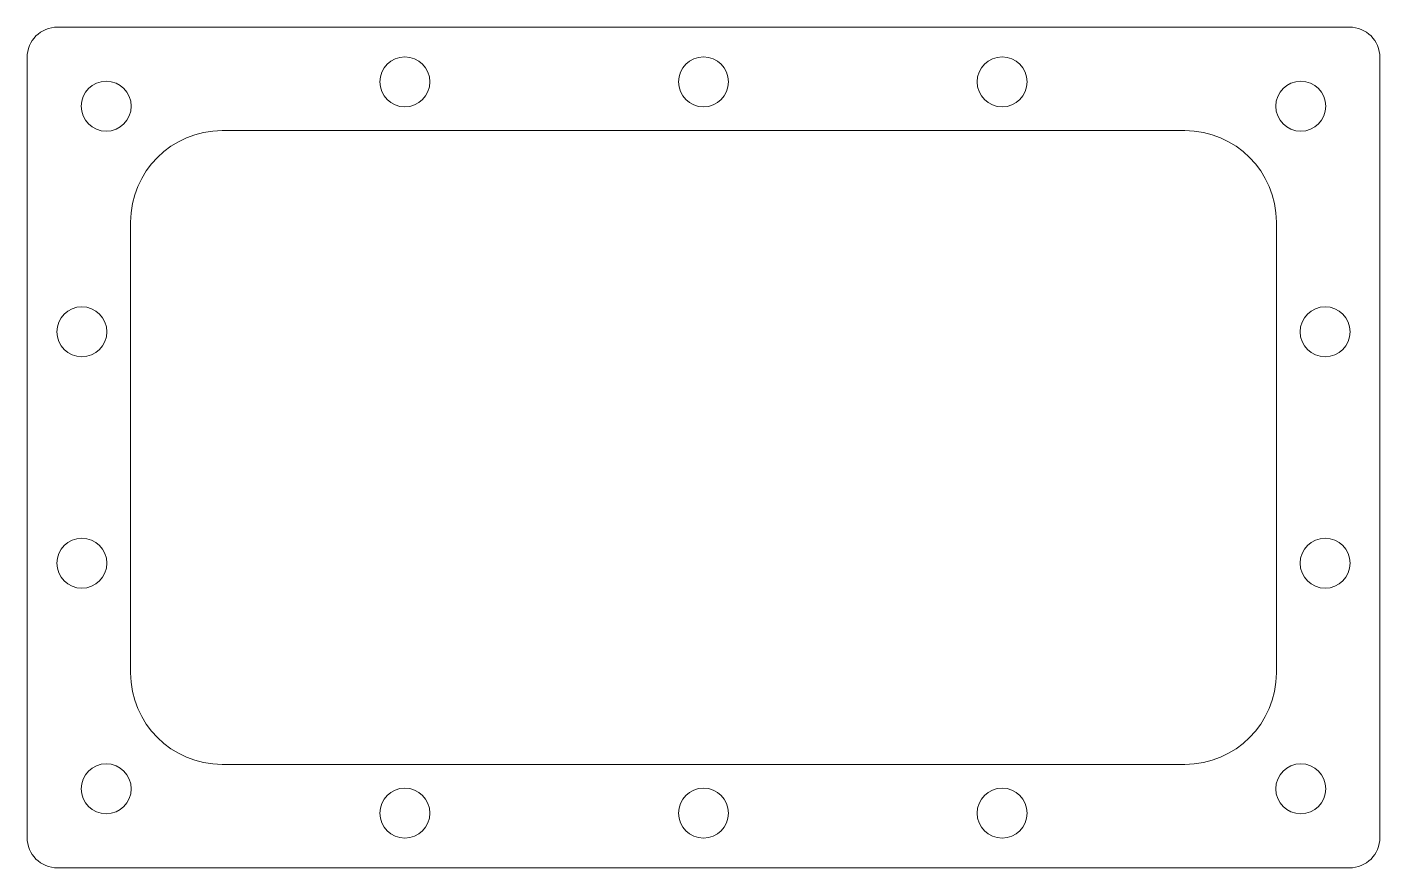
# Model space of a CAD drawing. Header units: millimetres. Extents: x -56 to 56, y -35 to 35.
import ezdxf

# ---------------------------------------------------------------- set-up
doc = ezdxf.new("R2010")
doc.units = ezdxf.units.MM

msp = doc.modelspace()

# ---------------------------------------------------------------- linework, layer by layer
at = {"color": 7, "linetype": 'Continuous', "lineweight": 15}
for p, q in [((53, 34.5), (-53, 34.5)), ((-55.5, 32), (-55.5, -32)), ((55.5, -32), (55.5, 32)), ((-39.5, 26), (39.5, 26)), ((-47, -18.5), (-47, 18.5)), ((47, 18.5), (47, -18.5)), ((39.5, -26), (-39.5, -26)), ((-53, -34.5), (53, -34.5))]:
    msp.add_line(p, q, dxfattribs=at)
for centre in [(-24.5, 30), (0, 30), (24.5, 30), (-49, 28), (49, 28), (-51, 9.5), (51, 9.5), (-51, -9.5), (51, -9.5), (-49, -28), (49, -28), (-24.5, -30), (0, -30), (24.5, -30)]:
    msp.add_circle(centre, 2.05, dxfattribs=at)
for centre, radius, start, end in [((-53, 32), 2.5, 90, 180), ((53, 32), 2.5, 0, 90), ((-39.5, 18.5), 7.5, 90, 180), ((39.5, 18.5), 7.5, 0, 90), ((-39.5, -18.5), 7.5, 180, 270), ((39.5, -18.5), 7.5, 270, 0), ((-53, -32), 2.5, 180, 270), ((53, -32), 2.5, 270, 0)]:
    msp.add_arc(centre, radius, start, end, dxfattribs=at)

doc.saveas('drawing.dxf')
